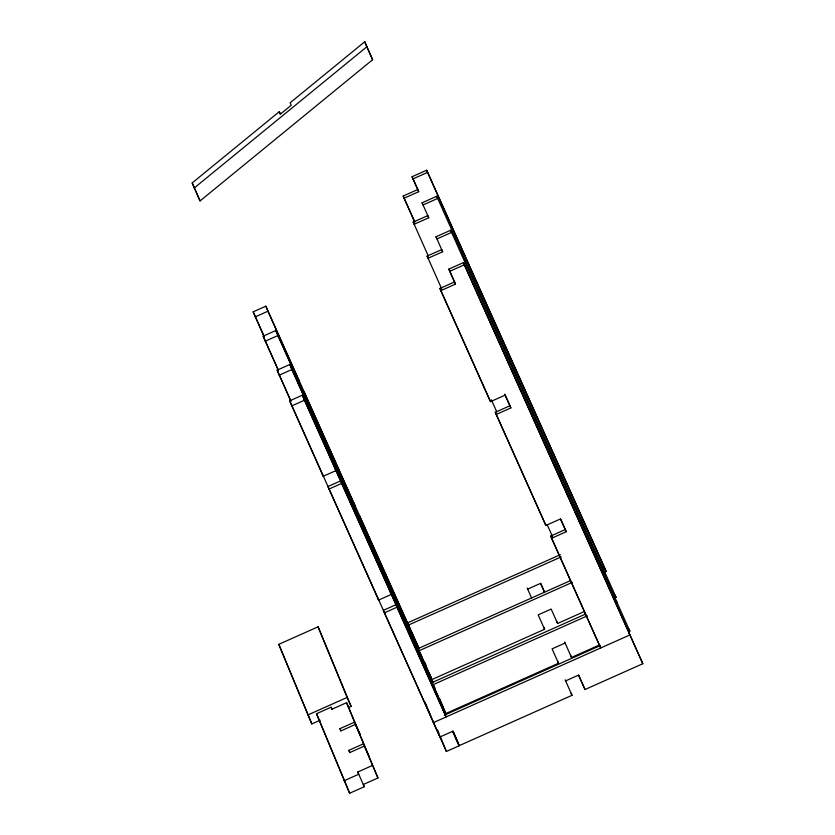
<?xml version="1.0" encoding="UTF-8"?>
<svg xmlns="http://www.w3.org/2000/svg" width="835" height="835" viewBox="0 0 835 835"><rect width="100%" height="100%" fill="white"/><g stroke="black" fill="none" stroke-linecap="round" stroke-linejoin="round"><path stroke-width="1.25" d="M279.172 111.775L280.205 114.291L291.206 105.293L290.162 102.778L364.749 41.75L372.619 59.734L200.056 200.922L192.196 182.928L279.172 111.775L280.758 113.685M194.263 187.969L366.826 46.791L364.749 41.75M414.651 221.849L404.077 198.229L418.7 191.706L412.072 176.728L426.685 170.204L605.229 569.199L606.126 571.38L603.768 572.434M412.97 178.909L427.583 172.386L426.685 170.204M404.077 198.229L403.18 196.048L417.803 189.524L412.072 176.728M436.715 196.267L437.613 198.459L423.001 204.982L422.103 202.79L436.715 196.267L616.063 597.38L613.725 598.424M413.21 222.11L427.833 215.587L428.731 217.778L414.108 224.291L413.21 222.11L428.376 256.178M264.163 336.818L253.172 311.831L265.843 306.184L418.857 648.221M255.249 316.872L267.91 311.225L265.843 306.184M450.629 230.251L451.526 232.433L436.914 238.956L436.016 236.775L450.629 230.251L629.955 631.375L629.058 629.183M427.123 256.084L441.736 249.571L442.633 251.752L428.021 258.276L427.123 256.084L441.757 288.983M278.013 369.769L263.161 336.161L275.832 330.503L308.345 403.409M265.238 341.202L277.898 335.545L275.832 330.503M560.64 519.078L565.326 529.547L550.703 536.07L600.689 647.981L551.601 538.251L566.224 531.738L560.494 518.942L545.881 525.455L496.22 414.452L510.843 407.929L505.112 395.132L490.5 401.656L440.838 290.643L455.461 284.119L448.833 269.141L463.446 262.618L642.814 663.721L585.001 689.522L578.561 675.118L565.577 680.922M449.731 271.323L464.343 264.81L463.446 262.618M440.838 290.643L439.941 288.461L454.564 281.938L448.833 269.141M290.747 400.998L277.136 370.145L289.808 364.498L431.476 681.203M279.203 375.186L291.874 369.54L289.808 364.498M334.866 468.111L335.9 470.627L323.228 476.284L289.682 400.863L302.343 395.205L444.011 711.921M291.749 405.904L304.42 400.247L302.343 395.205M304.42 400.247L340.586 480.908L327.925 486.555L378.61 600.083L391.281 594.436L390.248 591.911M496.22 414.452L495.322 412.271L509.945 405.747L504.737 394.11M328.959 489.08L341.619 483.423L340.586 480.908M320.16 720.219L311.82 723.935L278.786 644.338L318.083 626.803L351.117 706.4L348.738 707.464M341.619 483.423L395.967 604.707L383.296 610.364L446.401 751.479L459.073 745.822L453.165 731.46M384.34 612.88L397.001 607.233L395.967 604.707M432.405 682.508L407.522 622.889L560.368 554.68M408.461 625.06L561.266 556.861M527.595 589.155L540.579 583.362L544.545 592.224L540.673 583.394M418.137 648.586L570.211 580.722M419.034 650.768L572.299 582.371M307.812 714.979L347.109 697.444L318.083 626.803M331.13 707.203L331.954 709.218L346.577 702.694L354.562 722.129L339.949 728.652L340.962 730.917L355.48 724.373L377.952 777.969L363.34 784.482L364.258 786.727L349.646 793.25L316.517 713.716L331.13 707.203L332.142 709.468M543.71 627.085L544.608 629.266L431.914 679.554L277.898 335.545M544.608 629.266L538.168 614.873L551.163 609.07L557.603 623.474L584.49 611.471M432.039 682.571L585.293 614.174M587.381 615.833L432.937 684.752L445.817 713.549L558.511 663.251L557.613 661.069M565.055 643.065L552.071 648.858L558.511 663.251M377.952 777.969L364.394 746.052L349.771 752.575L348.853 750.331L363.465 743.808M564.658 641.979L571.495 657.458L599.561 644.933M444.46 715.115L600.459 645.497M344.072 780.777L358.685 774.254L357.766 772.01L372.379 765.486M571.119 693.134L572.017 695.315L459.323 745.603L452.883 731.209L439.888 737.013L432.551 720.428M427.583 172.386L606.126 571.38M366.826 46.791L372.619 59.734M464.343 264.81L642.814 663.721M422.103 202.79L428.731 217.778M436.016 236.775L442.633 251.752M403.18 196.048L414.807 222.026M491.324 399.798L496.773 411.78M547.228 524.766L552.509 536.561M439.941 288.461L490.5 401.656M495.322 412.271L545.881 525.455M578.655 675.15L585.001 689.522M527.188 588.08L531.644 598.048M565.17 679.847L572.017 695.315M407.563 622.868L408.586 625.175M411.164 630.936L418.888 648.21M267.91 311.225L299.4 381.605L298.356 379.08M409.588 627.93L359.467 515.686M418.533 647.929L416.06 642.397L416.978 644.63M417.5 647.219L368.412 537.49L369.456 540.005M420.203 653.189L421.748 656.644M422.771 658.951L431.017 677.373M433.824 685.859L434.816 688.071L433.897 685.827M291.874 369.54L323.354 439.92L322.32 437.394M433.542 686.245L383.422 574M452.967 731.241L458.425 743.421M397.001 607.233L446.088 716.962L437.289 695.357L443.719 709.75L428.376 673.678M452.633 731.429L459.073 745.822M253.172 311.831L264.361 336.839M263.161 336.161L278.379 370.176M277.136 370.145L290.987 401.103M192.186 182.917L200.056 200.922M289.682 400.863L431.351 717.568M347.109 697.444L351.117 706.4M346.577 702.694L360.146 734.612L354.562 722.129M355.48 724.373L369.049 756.291M348.853 750.331L349.865 752.596M357.766 772.01L364.258 786.727M316.517 713.716L349.646 793.25M278.786 644.338L311.82 723.935M615.165 595.198L616.063 597.38M592.255 540.339L593.257 542.593M602.285 566.401L603.183 568.593M616.199 600.386L617.075 602.578M629.037 632.742L629.914 634.944L433.417 722.609L425.088 702.151M565.326 529.547L566.224 531.738M509.945 405.747L510.843 407.929M417.803 189.524L418.7 191.706M454.564 281.938L455.461 284.119M550.703 536.07L551.601 538.251M556.705 621.282L557.603 623.474M570.597 655.277L571.495 657.458M424.827 662.458L426.236 665.892M429.524 673.897L433 682.362M439.888 699.125L446.276 714.697M424.963 664.076L425.913 666.393M353.737 502.889L354.781 505.405L304.086 391.876M363.726 527.209L313.031 413.68L314.075 416.206M377.702 561.203L378.735 563.719L328.04 450.19M437.55 729.926L439.022 733.516M440.014 735.906L446.401 751.479M377.577 597.568L378.61 600.083M322.195 473.758L323.228 476.284M339.949 728.652L340.868 730.896"/></g></svg>
